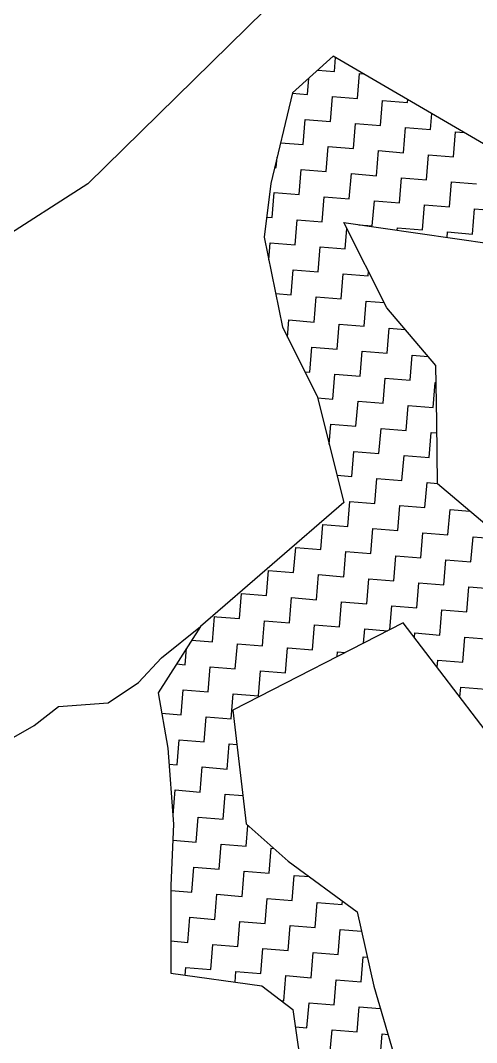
# Model space of a CAD drawing. Header units: metres. Extents: x 286589 to 288713, y 2001360 to 2004418.
# Drawn here: x 287371.2 to 287466.2, y 2003963.1 to 2004175.9 of the extents above; entities that cross this region are included whole.
import ezdxf

# ---------------------------------------------------------------- set-up
doc = ezdxf.new("R2010")
doc.units = ezdxf.units.M
doc.header["$MEASUREMENT"] = 0
for name, color, linetype in [('LINE_WATER', 4, 'Continuous'), ('POLY_HATCH', 12, 'Continuous'), ('V_BOUND_LINE', 7, 'Continuous')]:
    doc.layers.add(name, color=color, linetype=linetype)

msp = doc.modelspace()

# ---------------------------------------------------------------- linework, layer by layer
at = {"layer": 'LINE_WATER'}
for p, q in [((287400.61, 2004043.19), (287408.68, 2004049.68)), ((287395.82, 2004038.02), (287400.61, 2004043.19)), ((287389.51, 2004033.77), (287395.82, 2004038.02)), ((287379.12, 2004033.03), (287389.51, 2004033.77)), ((287374.03, 2004029.08), (287379.12, 2004033.03)), ((287366.12, 2004024.56), (287374.03, 2004029.08))]:
    msp.add_line(p, q, dxfattribs=at)
at = {"layer": 'POLY_HATCH', "linetype": 'Continuous'}
for p, q in [((287436.62, 2004165.28), (287436.86, 2004168.18)), ((287433.13, 2004165.56), (287436.62, 2004165.28)), ((287430.98, 2004160.48), (287431.25, 2004163.86)), ((287441.41, 2004159.63), (287441.84, 2004164.85)), ((287441.84, 2004164.85), (287442.68, 2004164.78)), ((287427.84, 2004160.74), (287430.98, 2004160.48)), ((287435.77, 2004154.84), (287436.19, 2004160.06)), ((287436.19, 2004160.06), (287441.41, 2004159.63)), ((287446.2, 2004153.99), (287446.63, 2004159.21)), ((287446.63, 2004159.21), (287451.85, 2004158.78)), ((287451.85, 2004158.78), (287451.9, 2004159.41)), ((287430.12, 2004150.05), (287430.55, 2004155.26)), ((287430.55, 2004155.26), (287435.77, 2004154.84)), ((287456.64, 2004153.14), (287456.91, 2004156.48)), ((287440.56, 2004149.2), (287440.99, 2004154.41)), ((287440.99, 2004154.41), (287446.2, 2004153.99)), ((287451, 2004148.34), (287451.42, 2004153.56)), ((287451.42, 2004153.56), (287456.64, 2004153.14)), ((287461.43, 2004147.49), (287461.86, 2004152.71)), ((287461.86, 2004152.71), (287463.63, 2004152.57)), ((287425.38, 2004150.43), (287430.12, 2004150.05)), ((287434.92, 2004144.4), (287435.34, 2004149.62)), ((287435.34, 2004149.62), (287440.56, 2004149.2)), ((287445.35, 2004143.55), (287445.78, 2004148.77)), ((287445.78, 2004148.77), (287451, 2004148.34)), ((287424.48, 2004145.25), (287424.66, 2004147.4)), ((287455.79, 2004142.7), (287456.22, 2004147.92)), ((287456.22, 2004147.92), (287461.43, 2004147.49)), ((287424.15, 2004145.28), (287424.48, 2004145.25)), ((287429.27, 2004139.61), (287429.7, 2004144.83)), ((287429.7, 2004144.83), (287434.92, 2004144.4)), ((287439.71, 2004138.76), (287440.14, 2004143.98)), ((287440.14, 2004143.98), (287445.35, 2004143.55)), ((287450.15, 2004137.91), (287450.57, 2004143.13)), ((287450.57, 2004143.13), (287455.79, 2004142.7)), ((287460.58, 2004137.06), (287461.01, 2004142.28)), ((287461.01, 2004142.28), (287466.23, 2004141.85)), ((287423.63, 2004134.82), (287424.06, 2004140.04)), ((287424.06, 2004140.04), (287429.27, 2004139.61)), ((287434.07, 2004133.97), (287434.49, 2004139.18)), ((287434.49, 2004139.18), (287439.71, 2004138.76)), ((287444.5, 2004133.12), (287444.93, 2004138.33)), ((287444.93, 2004138.33), (287450.15, 2004137.91)), ((287454.94, 2004132.27), (287455.36, 2004137.48)), ((287455.36, 2004137.48), (287460.58, 2004137.06)), ((287465.38, 2004131.41), (287465.8, 2004136.63)), ((287465.8, 2004136.63), (287471.02, 2004136.21)), ((287422.47, 2004134.91), (287423.63, 2004134.82)), ((287428.42, 2004129.17), (287428.85, 2004134.39)), ((287428.85, 2004134.39), (287434.07, 2004133.97)), ((287441.73, 2004133.34), (287444.5, 2004133.12)), ((287438.86, 2004128.32), (287439.2, 2004132.54)), ((287449.68, 2004132.21), (287449.72, 2004132.69)), ((287449.72, 2004132.69), (287454.94, 2004132.27)), ((287460.07, 2004130.72), (287460.16, 2004131.84)), ((287460.16, 2004131.84), (287465.38, 2004131.41)), ((287422.92, 2004126.05), (287423.21, 2004129.6)), ((287423.21, 2004129.6), (287428.42, 2004129.17)), ((287433.22, 2004123.53), (287433.64, 2004128.75)), ((287433.64, 2004128.75), (287438.86, 2004128.32)), ((287427.57, 2004118.74), (287428, 2004123.96)), ((287428, 2004123.96), (287433.22, 2004123.53)), ((287438.01, 2004117.89), (287438.43, 2004123.1)), ((287438.43, 2004123.1), (287443.65, 2004122.68)), ((287443.65, 2004122.68), (287443.73, 2004123.58)), ((287424.36, 2004119), (287427.57, 2004118.74)), ((287432.37, 2004113.09), (287432.79, 2004118.31)), ((287432.79, 2004118.31), (287438.01, 2004117.89)), ((287442.8, 2004112.24), (287443.23, 2004117.46)), ((287443.23, 2004117.46), (287446.97, 2004117.16)), ((287426.85, 2004109.91), (287427.15, 2004113.52)), ((287427.15, 2004113.52), (287432.37, 2004113.09)), ((287437.16, 2004107.45), (287437.58, 2004112.67)), ((287437.58, 2004112.67), (287442.8, 2004112.24)), ((287447.59, 2004106.6), (287448.02, 2004111.82)), ((287448.02, 2004111.82), (287451.36, 2004111.55)), ((287431.51, 2004102.66), (287431.94, 2004107.88)), ((287431.94, 2004107.88), (287437.16, 2004107.45)), ((287441.95, 2004101.81), (287442.38, 2004107.03)), ((287442.38, 2004107.03), (287447.59, 2004106.6)), ((287452.39, 2004100.96), (287452.81, 2004106.17)), ((287452.81, 2004106.17), (287456.16, 2004105.9)), ((287430.45, 2004102.74), (287431.51, 2004102.66)), ((287436.31, 2004097.01), (287436.73, 2004102.23)), ((287436.73, 2004102.23), (287441.95, 2004101.81)), ((287446.74, 2004096.16), (287447.17, 2004101.38)), ((287447.17, 2004101.38), (287452.39, 2004100.96)), ((287457.18, 2004095.31), (287457.61, 2004100.53)), ((287457.61, 2004100.53), (287457.82, 2004100.51)), ((287433.09, 2004097.28), (287436.31, 2004097.01)), ((287441.1, 2004091.37), (287441.53, 2004096.59)), ((287441.53, 2004096.59), (287446.74, 2004096.16)), ((287451.54, 2004090.52), (287451.96, 2004095.74)), ((287451.96, 2004095.74), (287457.18, 2004095.31)), ((287435.54, 2004087.59), (287435.88, 2004091.8)), ((287435.88, 2004091.8), (287441.1, 2004091.37)), ((287445.89, 2004085.73), (287446.32, 2004090.95)), ((287446.32, 2004090.95), (287451.54, 2004090.52)), ((287456.33, 2004084.88), (287456.75, 2004090.1)), ((287456.75, 2004090.1), (287457.99, 2004089.99)), ((287440.25, 2004080.93), (287440.67, 2004086.15)), ((287440.67, 2004086.15), (287445.89, 2004085.73)), ((287450.69, 2004080.08), (287451.11, 2004085.3)), ((287451.11, 2004085.3), (287456.33, 2004084.88)), ((287437.16, 2004081.19), (287440.25, 2004080.93)), ((287445.04, 2004075.29), (287445.47, 2004080.51)), ((287445.47, 2004080.51), (287450.69, 2004080.08)), ((287455.48, 2004074.44), (287455.9, 2004079.66)), ((287455.9, 2004079.66), (287458.09, 2004079.48)), ((287439.4, 2004070.5), (287439.82, 2004075.72)), ((287439.82, 2004075.72), (287445.04, 2004075.29)), ((287449.84, 2004069.65), (287450.26, 2004074.87)), ((287450.26, 2004074.87), (287455.48, 2004074.44)), ((287460.27, 2004068.8), (287460.7, 2004074.02)), ((287460.7, 2004074.02), (287464.85, 2004073.68)), ((287433.76, 2004065.71), (287434.18, 2004070.92)), ((287434.18, 2004070.92), (287439.4, 2004070.5)), ((287444.19, 2004064.86), (287444.62, 2004070.07)), ((287444.62, 2004070.07), (287449.84, 2004069.65)), ((287454.63, 2004064), (287455.05, 2004069.22)), ((287455.05, 2004069.22), (287460.27, 2004068.8)), ((287465.06, 2004063.15), (287465.49, 2004068.37)), ((287465.49, 2004068.37), (287470.71, 2004067.95)), ((287428.11, 2004060.91), (287428.54, 2004066.13)), ((287428.54, 2004066.13), (287433.76, 2004065.71)), ((287438.55, 2004060.06), (287438.97, 2004065.28)), ((287438.97, 2004065.28), (287444.19, 2004064.86)), ((287448.98, 2004059.21), (287449.41, 2004064.43)), ((287449.41, 2004064.43), (287454.63, 2004064)), ((287459.42, 2004058.36), (287459.85, 2004063.58)), ((287459.85, 2004063.58), (287465.06, 2004063.15)), ((287422.47, 2004056.12), (287422.89, 2004061.34)), ((287422.89, 2004061.34), (287428.11, 2004060.91)), ((287432.9, 2004055.27), (287433.33, 2004060.49)), ((287433.33, 2004060.49), (287438.55, 2004060.06)), ((287443.34, 2004054.42), (287443.77, 2004059.64)), ((287443.77, 2004059.64), (287448.98, 2004059.21)), ((287453.78, 2004053.57), (287454.2, 2004058.79)), ((287454.2, 2004058.79), (287459.42, 2004058.36)), ((287464.21, 2004052.72), (287464.64, 2004057.94)), ((287464.64, 2004057.94), (287469.86, 2004057.51)), ((287416.83, 2004051.33), (287417.25, 2004056.55)), ((287417.25, 2004056.55), (287422.47, 2004056.12)), ((287427.26, 2004050.48), (287427.69, 2004055.7)), ((287427.69, 2004055.7), (287432.9, 2004055.27)), ((287437.7, 2004049.63), (287438.12, 2004054.84)), ((287438.12, 2004054.84), (287443.34, 2004054.42)), ((287448.16, 2004049.05), (287448.56, 2004053.99)), ((287448.56, 2004053.99), (287453.78, 2004053.57)), ((287458.57, 2004047.92), (287459, 2004053.14)), ((287459, 2004053.14), (287464.21, 2004052.72)), ((287411.18, 2004046.53), (287411.61, 2004051.75)), ((287411.61, 2004051.75), (287412.15, 2004051.71)), ((287412.15, 2004051.71), (287416.83, 2004051.33)), ((287421.77, 2004047.52), (287422.04, 2004050.9)), ((287422.04, 2004050.9), (287427.26, 2004050.48)), ((287432.05, 2004044.83), (287432.48, 2004050.05)), ((287432.48, 2004050.05), (287437.7, 2004049.63)), ((287442.67, 2004046.23), (287442.92, 2004049.2)), ((287442.92, 2004049.2), (287447.7, 2004048.81)), ((287453.28, 2004047.44), (287453.35, 2004048.35)), ((287453.35, 2004048.35), (287458.57, 2004047.92)), ((287406.9, 2004046.88), (287411.18, 2004046.53)), ((287415.97, 2004040.89), (287416.4, 2004046.11)), ((287416.4, 2004046.11), (287421.62, 2004045.68)), ((287421.62, 2004045.68), (287421.77, 2004047.52)), ((287463.36, 2004042.28), (287463.79, 2004047.5)), ((287463.79, 2004047.5), (287469.01, 2004047.07)), ((287405.54, 2004041.74), (287405.82, 2004045.18)), ((287426.41, 2004040.04), (287426.84, 2004045.26)), ((287426.84, 2004045.26), (287426.99, 2004045.25)), ((287426.99, 2004045.25), (287432.05, 2004044.83)), ((287437.19, 2004043.42), (287437.27, 2004044.41)), ((287437.27, 2004044.41), (287438.86, 2004044.28)), ((287403.72, 2004041.89), (287405.54, 2004041.74)), ((287458.02, 2004041.22), (287458.14, 2004042.71)), ((287458.14, 2004042.71), (287463.36, 2004042.28)), ((287410.33, 2004036.1), (287410.76, 2004041.32)), ((287410.76, 2004041.32), (287415.97, 2004040.89)), ((287420.77, 2004035.25), (287421.19, 2004040.47)), ((287421.19, 2004040.47), (287426.41, 2004040.04)), ((287404.69, 2004031.31), (287405.11, 2004036.52)), ((287405.11, 2004036.52), (287410.33, 2004036.1)), ((287415.12, 2004030.46), (287415.55, 2004035.67)), ((287415.55, 2004035.67), (287420.77, 2004035.25)), ((287462.77, 2004035), (287462.94, 2004037.06)), ((287462.94, 2004037.06), (287468.16, 2004036.64)), ((287400.62, 2004031.64), (287404.69, 2004031.31)), ((287409.48, 2004025.66), (287409.91, 2004030.88)), ((287409.91, 2004030.88), (287415.12, 2004030.46)), ((287403.84, 2004020.87), (287404.26, 2004026.09)), ((287404.26, 2004026.09), (287409.48, 2004025.66)), ((287414.27, 2004020.02), (287414.7, 2004025.24)), ((287414.7, 2004025.24), (287416.29, 2004025.11)), ((287402.14, 2004021.01), (287403.84, 2004020.87)), ((287408.63, 2004015.23), (287409.06, 2004020.44)), ((287409.06, 2004020.44), (287414.27, 2004020.02)), ((287402.99, 2004010.43), (287403.41, 2004015.65)), ((287403.41, 2004015.65), (287408.63, 2004015.23)), ((287413.42, 2004009.58), (287413.85, 2004014.8)), ((287413.85, 2004014.8), (287417.53, 2004014.5)), ((287402.92, 2004010.44), (287402.99, 2004010.43)), ((287407.78, 2004004.79), (287408.2, 2004010.01)), ((287408.2, 2004010.01), (287413.42, 2004009.58)), ((287418.22, 2004003.94), (287418.57, 2004008.29)), ((287402.92, 2004005.19), (287407.78, 2004004.79)), ((287412.57, 2003999.15), (287413, 2004004.36)), ((287413, 2004004.36), (287418.22, 2004003.94)), ((287423.01, 2003998.3), (287423.43, 2004003.51)), ((287423.43, 2004003.51), (287424.02, 2004003.47)), ((287406.93, 2003994.35), (287407.35, 2003999.57)), ((287407.35, 2003999.57), (287412.57, 2003999.15)), ((287417.36, 2003993.5), (287417.79, 2003998.72)), ((287417.79, 2003998.72), (287423.01, 2003998.3)), ((287427.8, 2003992.65), (287428.23, 2003997.87)), ((287428.23, 2003997.87), (287431.39, 2003997.61)), ((287402.52, 2003994.71), (287406.93, 2003994.35)), ((287411.72, 2003988.71), (287412.15, 2003993.93)), ((287412.15, 2003993.93), (287417.36, 2003993.5)), ((287422.16, 2003987.86), (287422.58, 2003993.08)), ((287422.58, 2003993.08), (287427.8, 2003992.65)), ((287432.59, 2003987.01), (287433.02, 2003992.23)), ((287433.02, 2003992.23), (287438.24, 2003991.8)), ((287438.24, 2003991.8), (287438.3, 2003992.55)), ((287406.08, 2003983.92), (287406.5, 2003989.14)), ((287406.5, 2003989.14), (287411.72, 2003988.71)), ((287416.51, 2003983.07), (287416.94, 2003988.29)), ((287416.94, 2003988.29), (287422.16, 2003987.86)), ((287426.95, 2003982.22), (287427.38, 2003987.43)), ((287427.38, 2003987.43), (287432.59, 2003987.01)), ((287437.39, 2003981.37), (287437.81, 2003986.58)), ((287437.81, 2003986.58), (287442.26, 2003986.22)), ((287402.52, 2003984.21), (287406.08, 2003983.92)), ((287410.87, 2003978.27), (287411.3, 2003983.49)), ((287411.3, 2003983.49), (287416.51, 2003983.07)), ((287421.31, 2003977.42), (287421.73, 2003982.64)), ((287421.73, 2003982.64), (287426.95, 2003982.22)), ((287431.74, 2003976.57), (287432.17, 2003981.79)), ((287432.17, 2003981.79), (287437.39, 2003981.37)), ((287442.18, 2003975.72), (287442.6, 2003980.94)), ((287442.6, 2003980.94), (287443.44, 2003980.87)), ((287405.52, 2003977.12), (287405.65, 2003978.7)), ((287405.65, 2003978.7), (287410.87, 2003978.27)), ((287415.91, 2003975.65), (287416.09, 2003977.85)), ((287416.09, 2003977.85), (287421.31, 2003977.42)), ((287426.1, 2003971.78), (287426.52, 2003977)), ((287426.52, 2003977), (287431.74, 2003976.57)), ((287436.54, 2003970.93), (287436.96, 2003976.15)), ((287436.96, 2003976.15), (287442.18, 2003975.72)), ((287425.44, 2003971.83), (287426.1, 2003971.78)), ((287430.89, 2003966.14), (287431.32, 2003971.35)), ((287431.32, 2003971.35), (287436.54, 2003970.93)), ((287441.33, 2003965.29), (287441.75, 2003970.5)), ((287441.75, 2003970.5), (287446.17, 2003970.14)), ((287428.47, 2003966.33), (287430.89, 2003966.14)), ((287435.68, 2003960.49), (287436.11, 2003965.71)), ((287436.11, 2003965.71), (287441.33, 2003965.29)), ((287446.12, 2003959.64), (287446.55, 2003964.86)), ((287446.55, 2003964.86), (287447.78, 2003964.76))]:
    msp.add_line(p, q, dxfattribs=at)
at = {"layer": 'POLY_HATCH'}
for p, q in [((287447.53, 2004116.05), (287438.57, 2004133.79)), ((287438.57, 2004133.79), (287469.43, 2004129.39)), ((287457.75, 2004104.03), (287447.53, 2004116.05)), ((287457.97, 2004092.29), (287457.75, 2004104.03)), ((287458.09, 2004079.39), (287457.97, 2004092.29)), ((287473.45, 2004066.41), (287458.09, 2004079.39)), ((287450.96, 2004050.48), (287415.46, 2004032.27)), ((287470.03, 2004025.48), (287450.96, 2004050.48)), ((287415.46, 2004032.27), (287418.22, 2004008.6)), ((287418.22, 2004008.6), (287426.97, 2004000.86)), ((287426.97, 2004000.86), (287441.36, 2003990.3)), ((287441.36, 2003990.3), (287444.79, 2003974.79)), ((287444.79, 2003974.79), (287451.23, 2003953.16))]:
    msp.add_line(p, q, dxfattribs=at)
msp.add_lwpolyline([(287491.99, 2004186.09), (287497.72, 2004171.84), (287497.27, 2004154.15), (287492.33, 2004135.84), (287436.36, 2004168.47), (287427.85, 2004160.79), (287423.36, 2004141.95), (287421.95, 2004130.74), (287425.79, 2004112.03), (287433, 2004097.66), (287438.58, 2004075.54), (287408.68, 2004049.68), (287399.88, 2004035.86), (287401.9, 2004024.37), (287403.07, 2004008.51), (287402.52, 2003995.76), (287402.51, 2003977.54), (287421.47, 2003974.87), (287427.96, 2003969.91), (287430.15, 2003954.47)], dxfattribs=at)
at = {"layer": 'V_BOUND_LINE'}
for p, q in [((287422.1, 2004178.02), (287385.24, 2004141.87)), ((287385.24, 2004141.87), (287257.75, 2004060.1))]:
    msp.add_line(p, q, dxfattribs=at)

doc.saveas('drawing.dxf')
